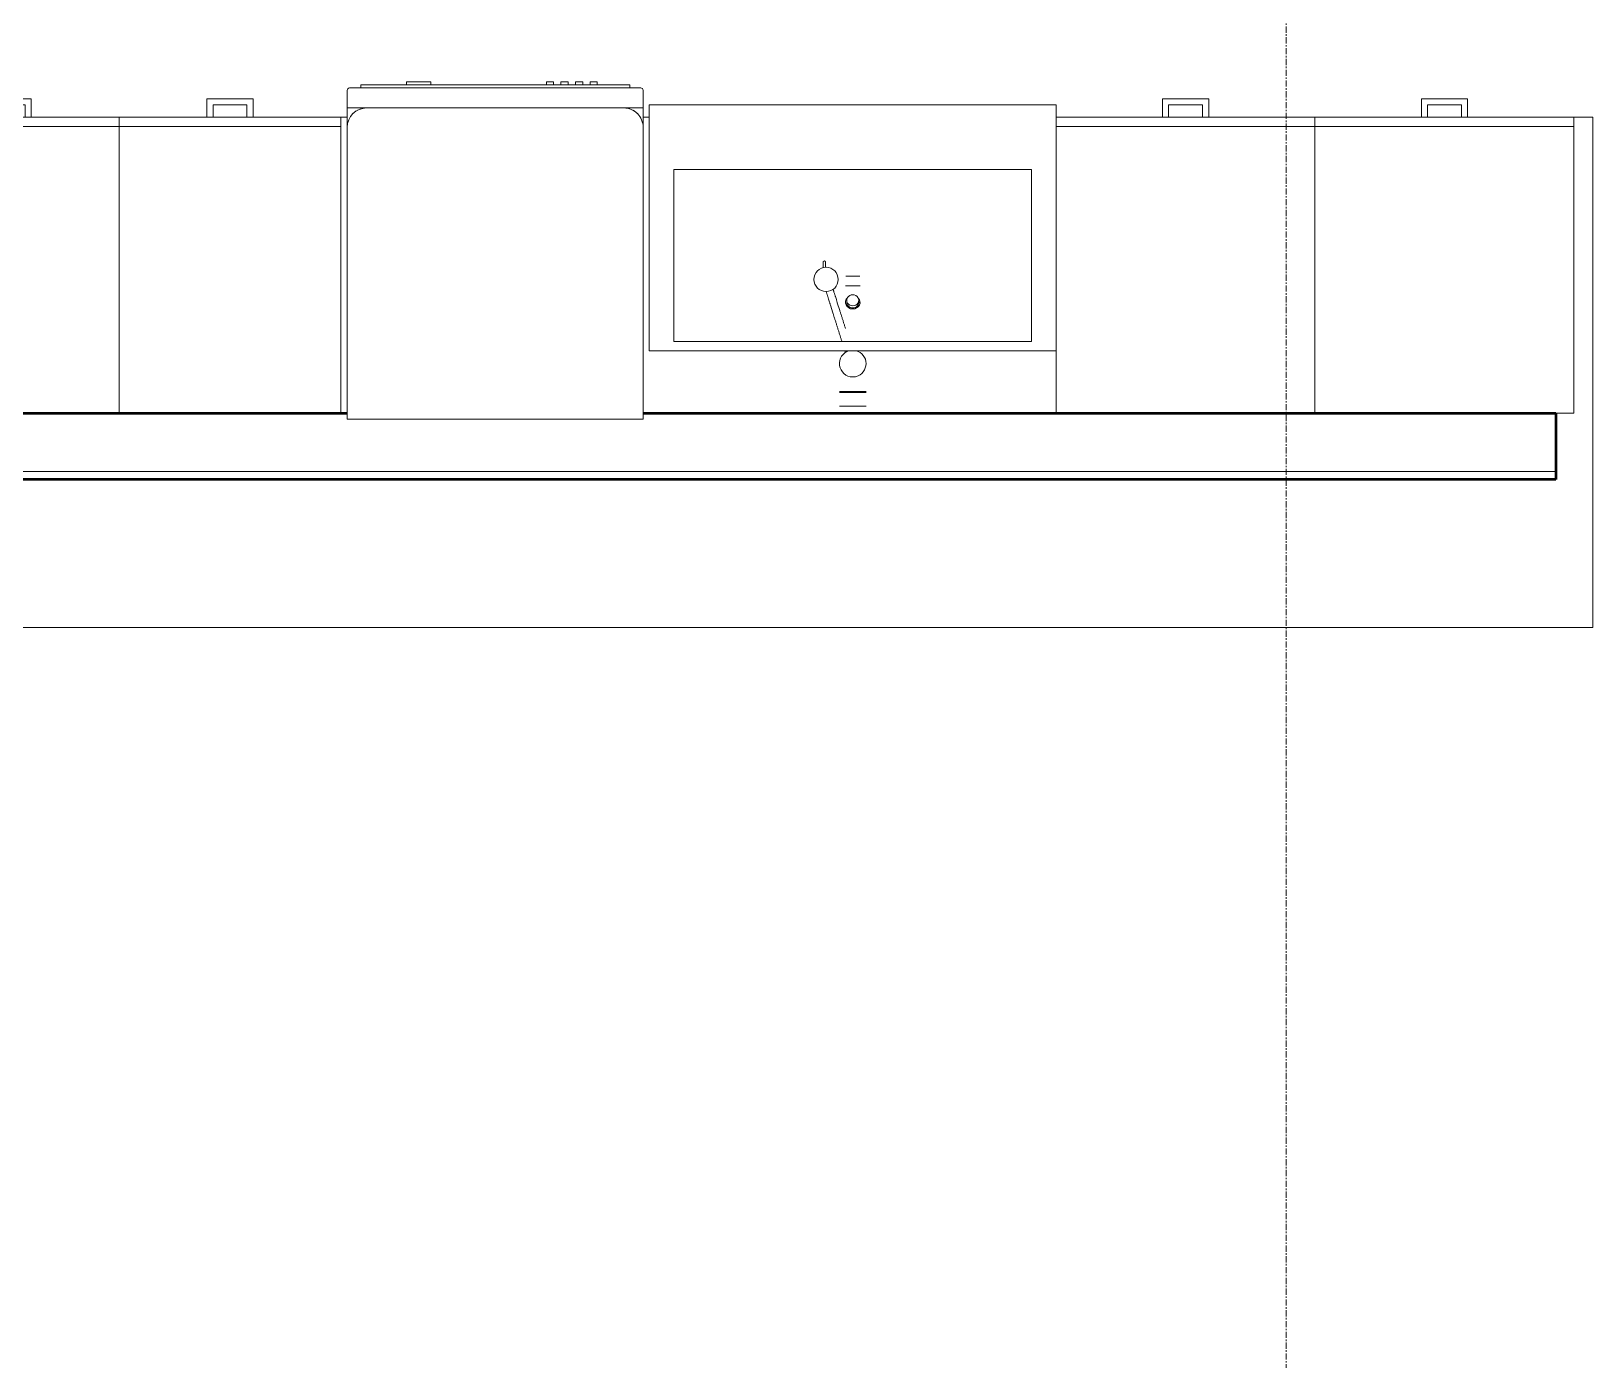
# Model space of a CAD drawing. Header units: inches. Extents: x -4218 to -1830, y 9767 to 12426.
# Drawn here: x -2275.1 to -2148.4, y 11348.2 to 11455.9 of the extents above; entities that cross this region are included whole.
import ezdxf

# ---------------------------------------------------------------- set-up
doc = ezdxf.new("R2010")
doc.units = ezdxf.units.IN
doc.header["$MEASUREMENT"] = 0
doc.linetypes.add('Grid Line 1_2_', pattern=[0.875, 0.5, -0.125, 0.125, -0.125])
for name, color, linetype, lineweight in [('0-1', 7, 'Continuous', 5), ('0-2', 10, 'Continuous', 9), ('A-WALL-1', 7, 'Continuous', 50), ('A-WALL-2', 250, 'Continuous', 13), ('A-WALL-3', 10, 'Continuous', 9), ('A-WALL-4', 252, 'Continuous', 9), ('A-WALL-6', 254, 'Continuous', 9), ('P-SANR-FIXT-1', 10, 'Continuous', 9), ('P-SANR-FIXT-2', 252, 'Continuous', 9), ('Q-CASE-2', 10, 'Continuous', 9), ('Q-SPCQ-1', 10, 'Continuous', 9), ('S-GRID-1', 1, 'Grid Line 1_2_', 9)]:
    doc.layers.add(name, color=color, linetype=linetype, lineweight=lineweight)

# ---------------------------------------------------------------- blocks, each defined once
blk = doc.blocks.new('Dishwasher_15404 - 34_ counter-2817256-BACKGROUND - RCP - 1ST FLOOR')
at = {"layer": 'Q-SPCQ-1'}
for p, q in [((0, -24), (0, 0)), ((0, 0), (23.68, 0)), ((23.68, 0), (25.25, 0)), ((25.25, 0), (26.68, 0)), ((25.25, 0), (25.25, -1.57)), ((26.87, -0.2), (26.87, -23.8)), ((27.12, -1.09), (26.87, -1.09)), ((27.12, -2.61), (27.12, -1.09)), ((25.25, -1.57), (25.25, -22.43)), ((27.12, -3.81), (27.12, -2.61)), ((27.12, -20.19), (27.12, -3.81)), ((27.37, -4.82), (27.12, -4.82)), ((27.37, -5.81), (27.37, -4.82)), ((27.37, -6.79), (27.37, -5.81)), ((27.12, -6.79), (27.37, -6.79)), ((27.37, -16.15), (27.12, -16.15)), ((27.37, -16.74), (27.37, -16.15)), ((27.37, -16.74), (27.12, -16.74)), ((27.37, -17.33), (27.12, -17.33)), ((27.37, -17.92), (27.37, -17.33)), ((27.37, -17.92), (27.12, -17.92)), ((27.37, -18.51), (27.12, -18.51)), ((27.37, -19.1), (27.37, -18.51)), ((27.37, -19.1), (27.12, -19.1)), ((27.37, -19.69), (27.12, -19.69)), ((27.12, -21.39), (27.12, -20.19)), ((27.37, -20.28), (27.37, -19.69)), ((27.37, -20.28), (27.12, -20.28)), ((27.12, -22.91), (27.12, -21.39)), ((25.25, -22.43), (25.25, -24)), ((23.68, -24), (0, -24)), ((25.25, -24), (23.68, -24)), ((26.68, -24), (25.25, -24)), ((27.12, -22.91), (26.87, -22.91))]:
    blk.add_line(p, q, dxfattribs=at)
for centre, radius, start, end in [((26.68, -0.2), 0.197, 0, 90), ((23.68, -1.57), 1.57, 0, 90), ((23.68, -1.57), 1.57, 32.077, 42.3359), ((23.68, -1.57), 1.57, 17.8182, 27.5266), ((23.68, -1.57), 1.57, 0, 13.6425), ((26.68, -0.2), 0.197, 15, 90), ((23.68, -22.43), 1.57, 270, 0), ((23.68, -22.43), 1.57, 346.3575, 0), ((23.68, -22.43), 1.57, 317.6641, 327.923), ((23.68, -22.43), 1.57, 332.4734, 342.1818), ((26.68, -23.8), 0.197, 270, 0)]:
    blk.add_arc(centre, radius, start, end, dxfattribs=at)
blk = doc.blocks.new('Base Cabinet 3 Drawer 230 - Base Cabinet 3 Drawer 230 21_-2554957-BACKGROUND - RCP - 1ST FLOOR')
at = {"layer": 'Q-CASE-2'}
for p, q in [((-9.76, -23.25), (-9.76, 0)), ((-9.76, 0), (11.24, 0)), ((11.24, 0), (11.24, -23.25)), ((-9.76, -23.25), (-9.76, -24)), ((11.24, -23.25), (-9.76, -23.25)), ((-9.76, -24), (11.24, -24)), ((-0.64, -24), (-1.14, -24)), ((-1.14, -25.5), (-1.14, -24)), ((-0.64, -25), (-0.64, -24)), ((2.11, -25), (2.11, -24)), ((2.11, -24), (2.61, -24)), ((2.61, -24), (2.61, -25.5)), ((11.24, -24), (11.24, -23.25)), ((-0.64, -25), (2.11, -25)), ((2.61, -25.5), (-1.14, -25.5))]:
    blk.add_line(p, q, dxfattribs=at)
blk = doc.blocks.new('Base Cabinet 3 Drawer 230 - Base Cabinet 3 Drawer 230 18_-2579417-BACKGROUND - RCP - 1ST FLOOR')
at = {"layer": 'Q-CASE-2'}
for p, q in [((-1.14, 24), (-1.14, 25.5)), ((-1.14, 25.5), (2.61, 25.5)), ((2.61, 25.5), (2.61, 24)), ((2.11, 25), (-0.64, 25)), ((-0.64, 24), (-0.64, 25)), ((2.11, 24), (2.11, 25)), ((-8.26, 24), (9.74, 24)), ((-8.26, 23.25), (-8.26, 24)), ((9.74, 23.25), (-8.26, 23.25)), ((-8.26, 23.25), (-8.26, 0)), ((-1.14, 24), (-0.64, 24)), ((2.61, 24), (2.11, 24)), ((9.74, 24), (9.74, 23.25)), ((9.74, 0), (9.74, 23.25)), ((-8.26, 0), (9.74, 0))]:
    blk.add_line(p, q, dxfattribs=at)
blk = doc.blocks.new('Base Cabinet 4 Drawer 254 - Base Cabinet 4 Drawer 254 18_-2556185-BACKGROUND - RCP - 1ST FLOOR')
at = {"layer": 'Q-CASE-2'}
for p, q in [((-8.26, -23.25), (-8.26, 0)), ((-8.26, 0), (9.74, 0)), ((9.74, 0), (9.74, -23.25)), ((-8.26, -23.25), (-8.26, -24)), ((9.74, -23.25), (-8.26, -23.25)), ((-8.26, -24), (9.74, -24)), ((-0.64, -24), (-1.14, -24)), ((-1.14, -25.5), (-1.14, -24)), ((-0.64, -25), (-0.64, -24)), ((2.11, -25), (2.11, -24)), ((2.11, -24), (2.61, -24)), ((2.61, -24), (2.61, -25.5)), ((9.74, -24), (9.74, -23.25)), ((-0.64, -25), (2.11, -25)), ((2.61, -25.5), (-1.14, -25.5))]:
    blk.add_line(p, q, dxfattribs=at)
blk = doc.blocks.new('kitchen_faucet_14143 - kitchen_faucet_14143-V34-BACKGROUND - RCP - 1ST FLOOR')
at = {"layer": 'P-SANR-FIXT-1'}
for p, q in [((-7.09, 0.57), (-7.09, -0.57)), ((-6.3, 0.59), (-6.3, -0.59)), ((-4.89, 0.59), (-4.97, 0.59)), ((-4.97, -0.59), (-4.89, -0.59)), ((-7.81, -2.2), (-8.24, -2.2)), ((-8.24, -2.4), (-7.78, -2.4))]:
    blk.add_line(p, q, dxfattribs=at)
at = {"layer": 'P-SANR-FIXT-1', "flags": 128}
for points in [[(-2.85, -0.59), (-2.9, -0.61), (-2.96, -0.62), (-3.02, -0.64), (-3.08, -0.66), (-3.14, -0.68), (-3.19, -0.7), (-3.25, -0.72), (-3.31, -0.74), (-3.37, -0.76), (-3.43, -0.77), (-3.49, -0.79), (-3.55, -0.81), (-3.61, -0.83), (-3.67, -0.85), (-3.73, -0.87), (-3.79, -0.89), (-3.85, -0.91), (-3.91, -0.92), (-3.97, -0.94), (-4.03, -0.96), (-4.09, -0.98), (-4.15, -1), (-4.21, -1.02), (-4.26, -1.04), (-4.32, -1.05), (-4.94, -1.25), (-4.99, -1.27), (-5.04, -1.28), (-5.09, -1.3), (-5.15, -1.31), (-5.2, -1.33), (-5.44, -1.41), (-5.48, -1.42), (-5.53, -1.43), (-5.57, -1.45), (-5.62, -1.46), (-5.66, -1.48), (-5.7, -1.49), (-5.75, -1.5), (-5.79, -1.52), (-5.83, -1.53), (-5.87, -1.54), (-5.91, -1.56), (-5.95, -1.57), (-5.99, -1.58), (-6.02, -1.59)], [(-1.8, -0.88), (-1.85, -0.89), (-1.9, -0.91), (-1.96, -0.93), (-2.01, -0.94), (-2.06, -0.96), (-2.12, -0.98), (-2.18, -1), (-2.23, -1.01), (-2.29, -1.03), (-2.34, -1.05), (-2.4, -1.07), (-2.46, -1.09), (-2.52, -1.1), (-2.57, -1.12), (-2.63, -1.14), (-2.69, -1.16), (-2.75, -1.18), (-2.81, -1.2), (-2.87, -1.21), (-2.93, -1.23), (-2.99, -1.25), (-3.05, -1.27), (-3.1, -1.29), (-3.16, -1.31), (-3.22, -1.33), (-3.28, -1.35), (-3.34, -1.37), (-3.4, -1.38), (-3.46, -1.4), (-3.52, -1.42), (-3.58, -1.44), (-3.64, -1.46), (-3.7, -1.48), (-3.76, -1.5), (-3.82, -1.52), (-3.88, -1.53), (-3.94, -1.55), (-4, -1.57), (-4.05, -1.59), (-4.11, -1.61), (-4.74, -1.8), (-4.79, -1.82), (-4.84, -1.84), (-4.89, -1.85), (-4.94, -1.87), (-4.99, -1.89), (-5.22, -1.96), (-5.27, -1.97), (-5.32, -1.99), (-5.36, -2), (-5.41, -2.02), (-5.45, -2.03), (-5.49, -2.04), (-5.54, -2.06), (-5.58, -2.07), (-5.62, -2.08), (-5.66, -2.1), (-5.7, -2.11), (-5.74, -2.12), (-5.78, -2.13), (-5.82, -2.15), (-5.85, -2.16)]]:
    blk.add_lwpolyline(points, dxfattribs=at)
at = {"layer": 'P-SANR-FIXT-1'}
for start, end in [(0, 180), (180, 360)]:
    blk.add_arc((-6.83, -2.16), 0.984, start, end, dxfattribs=at)
for centre, major_axis, ratio, start_param, end_param in [((-5.14, 0), (0, 0.492), 0.906308, 4.712389, 7.853982), ((-4.97, 0), (0, 0.591), 0.906308, 4.712389, 6.98609), ((-4.97, 0), (0, 0.492), 0.906308, 4.712389, 6.471856), ((-5.14, 0), (0, 0.492), 0.906308, 1.570796, 4.712389), ((-4.97, 0), (0, 0.591), 0.906308, 2.356194, 4.712389), ((-4.97, 0), (0, 0.492), 0.906308, 2.952922, 4.712389), ((-8.24, -2.3), (0, 0.0984), 0.984808, 0.523599, 1.570796), ((-8.24, -2.3), (0, 0.0984), 0.984808, 1.570796, 2.617994), ((-8.24, -2.3), (0, 0.0984), 0.984808, 5.759587, 6.776735), ((-8.24, -2.3), (0, 0.0984), 0.984808, 2.648043, 3.665191)]:
    blk.add_ellipse(centre, major_axis=major_axis, ratio=ratio, start_param=start_param, end_param=end_param, dxfattribs=at)
at = {"layer": 'P-SANR-FIXT-2'}
for p, q in [((2.26, 0.28), (2.26, 1.08)), ((2.26, -1.08), (2.26, 0.28)), ((2.34, 1.08), (2.34, 0.54)), ((2.34, 0.54), (2.34, -1.08)), ((3.44, -1.05), (3.44, 1.08)), ((3.44, -1.08), (3.44, -1.05))]:
    blk.add_line(p, q, dxfattribs=at)
at = {"layer": 'P-SANR-FIXT-2', "flags": 128}
blk.add_lwpolyline([(-0.9, -0.59), (-0.92, -0.6), (-0.96, -0.61), (-1, -0.63), (-1.04, -0.64)], dxfattribs=at)
at = {"layer": 'P-SANR-FIXT-2'}
for start, end in [(15, 164.9715), (195.0285, 360), (0, 15)]:
    blk.add_arc((0, 0), 1.08, start, end, dxfattribs=at)
blk = doc.blocks.new('CTR - 1st Phase - Unit Layouts_rvt-1-BACKGROUND - RCP - 1ST FLOOR')
at = {"layer": 'A-WALL-1'}
for p, q in [((-2302.45, 11424.95), (-2249.47, 11424.95)), ((-2225.47, 11424.95), (-2151.45, 11424.95)), ((-2151.45, 11424.95), (-2151.45, 11419.57)), ((-2151.45, 11419.57), (-2302.45, 11419.57))]:
    blk.add_line(p, q, dxfattribs=at)
at = {"layer": 'A-WALL-2'}
blk.add_line((-2151.45, 11420.2), (-2302.45, 11420.2), dxfattribs=at)
at = {"layer": 'A-WALL-3'}
for p, q in [((-2275.1, 11448.95), (-2260.85, 11448.95)), ((-2260.35, 11448.95), (-2260.85, 11448.95)), ((-2260.35, 11448.95), (-2257.6, 11448.95)), ((-2257.1, 11448.95), (-2257.6, 11448.95)), ((-2257.1, 11448.95), (-2249.47, 11448.95)), ((-2225.47, 11448.95), (-2224.97, 11448.95)), ((-2191.97, 11448.95), (-2183.35, 11448.95)), ((-2182.85, 11448.95), (-2180.1, 11448.95)), ((-2179.6, 11448.95), (-2162.35, 11448.95)), ((-2161.85, 11448.95), (-2159.1, 11448.95)), ((-2158.6, 11448.95), (-2148.45, 11448.95)), ((-2148.45, 11448.95), (-2148.45, 11407.57)), ((-2148.45, 11407.57), (-2305.47, 11407.57))]:
    blk.add_line(p, q, dxfattribs=at)
at = {"layer": 'A-WALL-4'}
for p, q in [((-2260.85, 11448.95), (-2275.1, 11448.95)), ((-2257.6, 11448.95), (-2260.35, 11448.95)), ((-2249.47, 11448.95), (-2257.1, 11448.95)), ((-2224.97, 11448.95), (-2225.47, 11448.95)), ((-2183.35, 11448.95), (-2191.97, 11448.95)), ((-2180.1, 11448.95), (-2182.85, 11448.95)), ((-2162.35, 11448.95), (-2179.6, 11448.95)), ((-2159.1, 11448.95), (-2161.85, 11448.95)), ((-2148.45, 11448.95), (-2158.6, 11448.95)), ((-2148.45, 11407.57), (-2148.45, 11448.95)), ((-2302.45, 11424.95), (-2249.47, 11424.95)), ((-2225.47, 11424.95), (-2151.45, 11424.95)), ((-2151.45, 11419.57), (-2151.45, 11424.95)), ((-2151.45, 11419.57), (-2302.45, 11419.57)), ((-2305.47, 11407.57), (-2148.45, 11407.57))]:
    blk.add_line(p, q, dxfattribs=at)
at = {"layer": 'A-WALL-6'}
for p, q in [((-2182.85, 11448.95), (-2183.35, 11448.95)), ((-2179.6, 11448.95), (-2180.1, 11448.95)), ((-2161.85, 11448.95), (-2162.35, 11448.95)), ((-2158.6, 11448.95), (-2159.1, 11448.95))]:
    blk.add_line(p, q, dxfattribs=at)
at = {"layer": 'P-SANR-FIXT-1'}
for p, q in [((-2224.97, 11449.96), (-2191.97, 11449.96)), ((-2224.97, 11430), (-2224.97, 11449.96)), ((-2191.97, 11449.96), (-2191.97, 11430)), ((-2222.97, 11444.71), (-2222.97, 11430.75)), ((-2193.97, 11444.71), (-2222.97, 11444.71)), ((-2193.97, 11430.75), (-2193.97, 11444.71)), ((-2222.97, 11430.75), (-2193.97, 11430.75)), ((-2191.97, 11430), (-2224.97, 11430))]:
    blk.add_line(p, q, dxfattribs=at)
at = {"layer": '0-2'}
for name, p, rotation in [('Dishwasher_15404 - 34_ counter-2817256-BACKGROUND - RCP - 1ST FLOOR', (-2249.47, 11424.45), 90.00000000010067), ('Base Cabinet 4 Drawer 254 - Base Cabinet 4 Drawer 254 18_-2556185-BACKGROUND - RCP - 1ST FLOOR', (-2258.24, 11424.95), 180), ('Base Cabinet 3 Drawer 230 - Base Cabinet 3 Drawer 230 21_-2554957-BACKGROUND - RCP - 1ST FLOOR', (-2180.74, 11424.95), 180), ('Base Cabinet 3 Drawer 230 - Base Cabinet 3 Drawer 230 21_-2554957-BACKGROUND - RCP - 1ST FLOOR', (-2159.74, 11424.95), 180), ('kitchen_faucet_14143 - kitchen_faucet_14143-V34-BACKGROUND - RCP - 1ST FLOOR', (-2208.47, 11428.96), 270.0000000000063)]:
    blk.add_blockref(name, p, dxfattribs=dict(at, rotation=rotation))
blk.add_blockref('Base Cabinet 3 Drawer 230 - Base Cabinet 3 Drawer 230 18_-2579417-BACKGROUND - RCP - 1ST FLOOR', (-2277.71, 11424.95), dxfattribs=at)

msp = doc.modelspace()

# ---------------------------------------------------------------- linework, layer by layer
at = {"layer": 'S-GRID-1'}
msp.add_line((-2173.32, 9836.18), (-2173.32, 12376.81), dxfattribs=at)

# ---------------------------------------------------------------- block references
at = {"layer": '0-1'}
msp.add_blockref('CTR - 1st Phase - Unit Layouts_rvt-1-BACKGROUND - RCP - 1ST FLOOR', (0, 0), dxfattribs=at)

doc.saveas('drawing.dxf')
